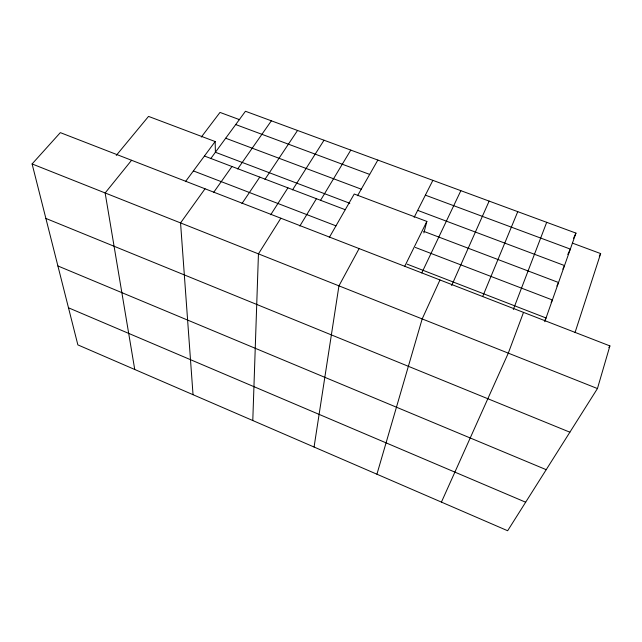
<?xml version="1.0" encoding="UTF-8"?>
<svg xmlns="http://www.w3.org/2000/svg" width="642" height="642" viewBox="0 0 642 642"><rect width="100%" height="100%" fill="white"/><g stroke="black" fill="none" stroke-linecap="round" stroke-linejoin="round"><path stroke-width="0.96" d="M252.787 420.526L258.445 253.871L280.851 218.208M314.066 447.025L338.944 285.851L359.119 248.582M423.872 232.926L426.858 221.426L354.232 194.02L329.29 237.492M376.926 474.213L422.179 318.922L439.963 279.96M597.445 388.554L609.9 345.91L60.332 132.629L32.1 163.943L77.867 344.89L507.645 530.741L597.445 388.554L32.1 163.943M575.015 332.62L600.647 253.582L572.367 243.093M544.729 321.69L575.962 233.11L245.453 111.259L210.704 158.678M523.511 312.381L508.295 353.14L441.431 502.108M513.319 309.492L546.695 222.317M482.664 296.548L517.757 211.651M451.639 285.538L489.14 201.098M573.418 238.551L575.962 233.11M567.785 254.497L570.329 249.096L425.381 195.152M562.833 269.126L564.519 265.563L417.677 210.367M421.778 272.914L460.852 190.674M556.863 286.043L558.548 282.512L423.808 231.369M551.133 302.591L552.385 299.974L415.382 247.443M544.793 320.559L546.037 317.975L407.164 264.167M404.693 266.398L426.858 221.426M414.154 217.333L432.868 180.354M599.291 256.206L600.647 253.582M357.53 195.73L377.849 160.067M320.438 200.521L350.789 150.092M299.83 226.056L316.418 198.715M608.857 347.619L609.9 345.91M292.535 189.88L324.017 140.229M270.715 214.757L287.929 187.849M264.945 179.367L297.543 130.47M241.954 203.594L259.769 177.12M237.676 168.966L271.357 120.808M213.537 192.56L231.947 166.511M205.039 188.788L180.554 222.926L193.033 394.686M185.45 181.654L215.158 141.545L148.535 116.403L116.274 155.412M201.307 137.075L219.997 112.414L239.683 119.717M131.57 160.275L105.144 192.969L134.74 369.479M235.702 124.556L369.672 174.415M225.695 138.223L361.269 189.173M215.407 152.266L349.818 203.281M204.437 156.022L345.236 209.701M193.394 170.916L335.975 225.848M45.879 218.432L569.879 432.194M57.908 265.965L546.214 469.679M68.485 307.791L525.662 502.221M215.158 141.545L215.415 152.531"/></g></svg>
